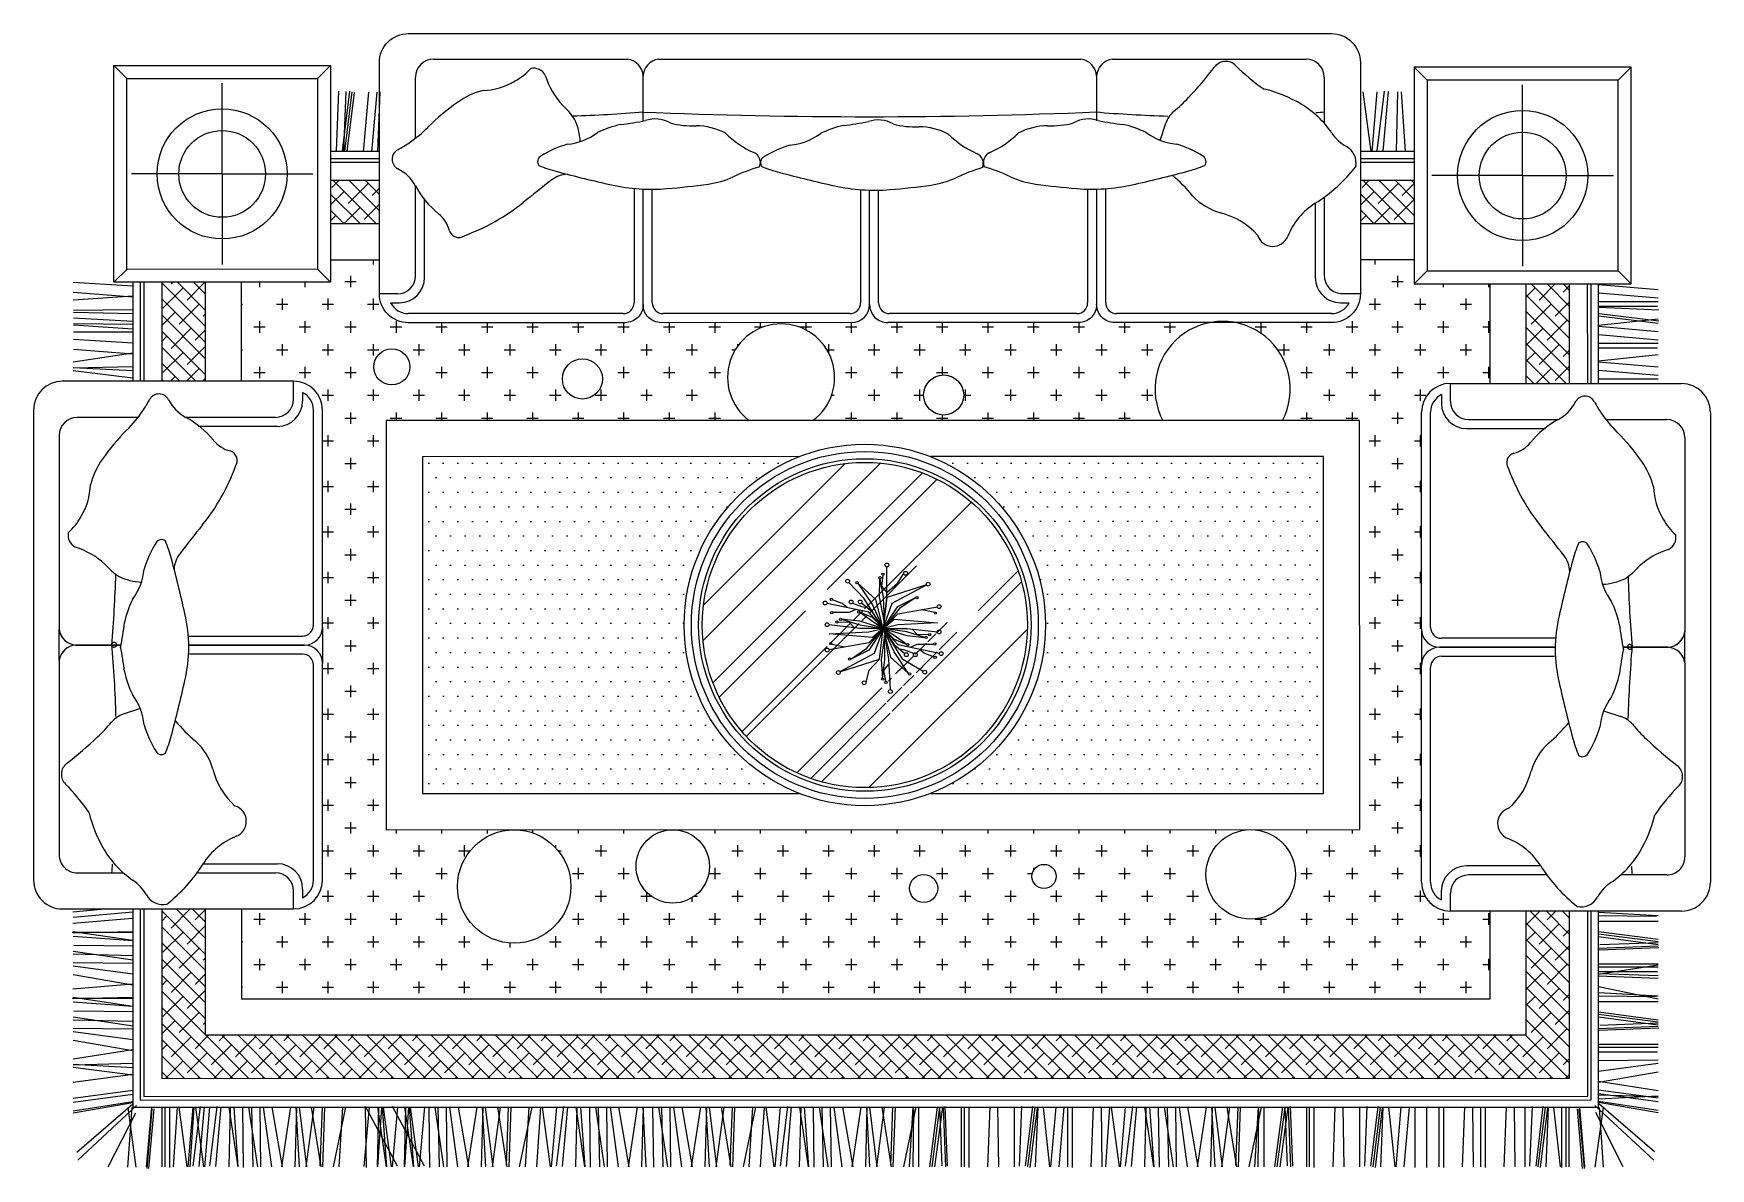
# Model space of a CAD drawing. Extents: x -4747 to 1060961, y -766984 to 396631.
# Drawn here: x 56255 to 61448, y 144908 to 148421 of the extents above; entities that cross this region are included whole.
import ezdxf

# ---------------------------------------------------------------- set-up
doc = ezdxf.new("R2010")
doc.units = 0
doc.header["$LTSCALE"] = 1000
doc.header["$MEASUREMENT"] = 0
doc.layers.add('房间家具布置', color=252, linetype='CONTINUOUS')
doc.layers.add('立面轮廓线', color=3, linetype='CONTINUOUS')
doc.styles.add('DIM_FONT', font='SIMPLEX', dxfattribs={"width": 0.7, "bigfont": 'GBCBIG'})

# ---------------------------------------------------------------- blocks, each defined once
blk = doc.blocks.new('A$C596A3981')
at = {"layer": '房间家具布置'}
h = blk.add_hatch(dxfattribs=at)
h.set_pattern_fill('ANSI38', color=256, scale=11.1, style=0)
h.set_pattern_definition([(315, (20284.6, -41810.246), (-24.92021, -24.92021), []), (225, (20284.6, -41810.246), (-74.760632, -24.92021), [88.10625, -52.86375])])
h.paths.add_polyline_path([(531.4, 2743), (397.1, 2743), (397.2, 2436.8), (531.4, 2436.8)])
h.paths.add_polyline_path([(531.6, 803.3), (397.3, 803.3), (397.4, 278.8), (4756.8, 279.1), (4756.8, 796.5), (4622.5, 796.5), (4622.5, 413.4), (531.6, 413.1)])
h.paths.add_polyline_path([(4622.4, 2430.1), (4756.6, 2430.1), (4756.6, 2737.9), (4622.3, 2738)])
h.paths.add_polyline_path([(4108.9, 3058.4), (4108.9, 2924.1), (4275.5, 2924.1), (4275.6, 3058.4)])
h.paths.add_polyline_path([(1071, 2923.9), (1071, 3058.1), (919.8, 3058.1), (919.8, 2923.9)])
h = blk.add_hatch(dxfattribs=at)
h.set_pattern_fill('CROSS', color=256, scale=11.1, style=0)
h.set_pattern_definition([(360, (20284.6, -41810.246), (70.485, -70.485), [35.2425, -105.7275]), (270, (20302.22, -41792.625), (-70.485, -70.485), [35.2425, -105.7275])])
h.paths.add_polyline_path([(4387.5, 2430.1), (4510.5, 2430.1), (4510.4, 2738), (4275.5, 2738), (4275.5, 2812.2), (4108.9, 2812.2), (4108.9, 2707.8, -0.414214), (4019.4, 2618.3), (3721.9, 2618.3, -0.502937), (3867.4, 2315.5), (4106.5, 2315.5), (4106.6, 1048.7), (3769.2, 1048.7, -0.414238), (3907.7, 910.2, -1), (3630.7, 910.2, -0.414189), (3769.2, 1048.7), (1979.4, 1048.6, -0.414238), (2093, 935, -1), (1865.9, 935, -0.414189), (1979.4, 1048.6), (1488.5, 1048.5, -0.414238), (1664.1, 872.9, -1), (1312.9, 872.9, -0.414189), (1488.5, 1048.5), (1092.2, 1048.5), (1092.1, 2315.2), (2216.4, 2315.3, -3.032417), (2413.7, 2315.3), (3497, 2315.4, -0.502937), (3642.5, 2618.3), (3348.1, 2618.3, -0.414214), (3292.1, 2674.2, -0.414214), (3236.2, 2618.3), (2645, 2618.2, -0.414214), (2589.1, 2674.1, -0.414214), (2533.1, 2618.2), (1943.8, 2618.1, -0.414214), (1887.8, 2674.1, -0.414214), (1831.9, 2618.1), (1160.6, 2618.1, -0.414214), (1071, 2707.6), (1071, 2812), (919.8, 2812), (919.8, 2743), (643.3, 2743), (643.3, 2436.9), (805.3, 2436.9, -0.414214), (894.8, 2347.4), (894.9, 1676), (894.9, 1564.1), (894.9, 892.8, -0.414214), (805.4, 803.3), (643.5, 803.3), (643.5, 525), (4510.6, 525.3), (4510.6, 796.5), (4387.4, 796.5, -0.414214), (4297.9, 886.1), (4297.9, 1557.4), (4297.9, 1669.3), (4298, 2340.6, -0.414214)])
h.paths.add_polyline_path([(2756.3, 2394.2, -1), (2880.5, 2394.2, -1)], flags=16)
h.paths.add_polyline_path([(3166.4, 904, -1), (3091.9, 904, -1)], flags=16)
h.paths.add_polyline_path([(2799.7, 866.7, -1), (2712.8, 866.7, -1)], flags=16)
h.paths.add_polyline_path([(1637.7, 2443.9, -1), (1761.9, 2443.9, -1)], flags=16)
h.paths.add_polyline_path([(1053.6, 2481.1, -1), (1165.3, 2481.1, -1)], flags=16)
h = blk.add_hatch(dxfattribs=at)
h.set_pattern_fill('DOTS', color=256, scale=721.5, style=0)
h.set_pattern_definition([(180.00472, (-9790.464, 17486.25), (-22.55059, 45.09189), [0, -45.09375])])
edge = h.paths.add_edge_path()
edge.add_line((3994.6, 2203.6), (3994.7, 1160.6))
edge.add_line((3994.7, 1160.6), (2776.4, 1160.5))
edge.add_ellipse((2574.2, 1682.2), major_axis=(-395.6, -395.6), ratio=1, start_angle=66.1824, end_angle=135.0047)
edge.add_ellipse((2574.2, 1682.2), major_axis=(-395.6, -395.6), ratio=1, start_angle=135.0047, end_angle=203.7279)
edge.add_line((2777.2, 2203.5), (3994.6, 2203.6))
edge = h.paths.add_edge_path()
edge.add_line((2372.2, 1160.5), (1204.1, 1160.4))
edge.add_line((1204.1, 1160.4), (1204, 2203.3))
edge.add_line((1204, 2203.3), (2371.2, 2203.4))
edge.add_ellipse((2574.2, 1682.2), major_axis=(395.6, -395.6), ratio=1, start_angle=156.2816, end_angle=225.0047)
edge.add_ellipse((2574.2, 1682.2), major_axis=(-395.6, -395.6), ratio=1, start_angle=315.0047, end_angle=383.827)
for p, q in [((1238.8, 3433.8), (1840.8, 3433.8)), ((1934.5, 3433.8), (3243.6, 3433.9)), ((3339.9, 3433.9), (3941, 3434)), ((288.7, 3374), (248.4, 3414.3)), ((879.5, 3374.1), (919.7, 3414.3)), ((1182.9, 3188.6), (1182.9, 3377.8)), ((1887.8, 3242.1), (1887.8, 3382.6)), ((3291.9, 3382.2), (3291.9, 3243.2)), ((3997, 3378), (3997, 3236.4)), ((4315.9, 3369), (4275.6, 3409.3)), ((4906.6, 3369), (4946.9, 3409.3)), ((288.7, 3374), (879.5, 3374.1)), ((288.7, 2783.2), (288.7, 3374)), ((584.1, 3078.6), (584.1, 3359.6)), ((879.5, 3374.1), (879.5, 2783.3)), ((938.2, 3149.8), (945.8, 3334.4)), ((957, 3149.8), (979.6, 3334.4)), ((960.8, 3149.4), (968.5, 3334)), ((964.1, 3148), (986.7, 3332.7)), ((971.5, 3148), (993.9, 3330.9)), ((1022.3, 3146.8), (1038.5, 3331.4)), ((1048, 3146.8), (1064.2, 3331.4)), ((1066, 3147.6), (1073.2, 3332.3)), ((4141.9, 3147.9), (4117, 3332.5)), ((4145, 3147.9), (4161.1, 3332.5)), ((4160.8, 3150.5), (4183.6, 3335.1)), ((4179.5, 3149.2), (4195.4, 3333.8)), ((4220.6, 3147.9), (4224.9, 3332.5)), ((4248.9, 3147.9), (4235.7, 3332.5)), ((4315.9, 3369), (4315.8, 2778.3)), ((4906.6, 3369), (4315.9, 3369)), ((4611.2, 3073.6), (4611.2, 3354.6)), ((4906.6, 2778.2), (4906.6, 3369)), ((3488.4, 3182), (3506.1, 3235.5)), ((1071, 3147.6), (919.8, 3147.6)), ((1071, 3125.3), (919.8, 3125.3)), ((4275.6, 3147.9), (4108.9, 3147.9)), ((4275.6, 3125.5), (4108.9, 3125.5)), ((584.1, 3078.6), (303.1, 3078.6)), ((584.1, 3078.6), (865.1, 3078.7)), ((584.1, 3078.6), (584.1, 2797.7)), ((1071, 3114.1), (919.8, 3114.1)), ((4275.6, 3114.3), (4108.9, 3114.3)), ((4611.2, 3073.6), (4330.2, 3073.6)), ((4611.2, 3073.6), (4611.2, 2792.6)), ((4611.2, 3073.6), (4892.2, 3073.6)), ((1071, 3058.1), (919.8, 3058.1)), ((1182.9, 2763.5), (1182.9, 3041.3)), ((1859.8, 3033.7), (1859.9, 2679.7)), ((1887.8, 2674.1), (1887.8, 3031.8)), ((1915.8, 2679.7), (1915.8, 3031.2)), ((2561.1, 3029.8), (2561.1, 2679.7)), ((2589.1, 2674.1), (2589, 3028.4)), ((2617, 2679.7), (2617, 3028.3)), ((3264.1, 3029.7), (3264.1, 2679.8)), ((3292.1, 3028.7), (3292.1, 2674.2)), ((3320.1, 2679.8), (3320.1, 3030.2)), ((4275.6, 3058.4), (4108.9, 3058.4)), ((1210.9, 2757.9), (1210.9, 3002.6)), ((3969, 2988), (3969, 2758.2)), ((3997, 3006.8), (3997, 2763.8)), ((1071, 2923.9), (919.8, 2923.9)), ((4275.5, 2924.1), (4108.9, 2924.1)), ((1071, 2812), (919.8, 2812)), ((4275.5, 2812.2), (4108.9, 2812.2)), ((4316, 2807.2), (4315.8, 2807.2)), ((288.7, 2783.2), (248.5, 2743)), ((879.5, 2783.3), (288.7, 2783.2)), ((879.5, 2783.3), (919.8, 2743)), ((4315.8, 2778.3), (4275.5, 2738)), ((4315.8, 2778.3), (4906.6, 2778.2)), ((4906.6, 2778.2), (4946.9, 2737.9)), ((307.6, 2730.9), (122.7, 2742)), ((307.6, 2697.4), (122.9, 2711.5)), ((307.6, 2743), (307.7, 2436.8)), ((330, 2743), (330, 2436.8)), ((341.2, 2743), (341.2, 2436.8)), ((397.1, 2743), (397.2, 2436.8)), ((531.4, 2743), (531.4, 2436.8)), ((643.3, 2743), (643.3, 2436.9)), ((1127, 2707.6), (1071, 2707.6)), ((4108.9, 2707.8), (4052.9, 2707.8)), ((4510.5, 2430.1), (4510.4, 2738)), ((4622.4, 2430.1), (4622.3, 2738)), ((4756.6, 2430.1), (4756.6, 2737.9)), ((4812.6, 2430.1), (4812.5, 2737.9)), ((4823.8, 2430.1), (4823.7, 2737.9)), ((4846.1, 2430.1), (4846.1, 2737.9)), ((4846.1, 2736.6), (5030.7, 2720.5)), ((4846.1, 2710.9), (5030.7, 2694.8)), ((307.6, 2700.1), (123.1, 2687.5)), ((307.6, 2658), (123.3, 2655.9)), ((307.6, 2645), (123.3, 2649.3)), ((1105.7, 2679.6), (1132.6, 2679.6)), ((4047.4, 2679.9), (4074.2, 2679.9)), ((4844.3, 2669.6), (5028.9, 2669.6)), ((4846.1, 2683.9), (5030.7, 2683.9)), ((4847.9, 2665.6), (5032.5, 2657.9)), ((307.6, 2622.2), (123.4, 2632.3)), ((307.6, 2612.1), (123.5, 2614)), ((307.7, 2598), (123.5, 2609.9)), ((1826.3, 2646.1), (1160.6, 2646.1)), ((2527.5, 2646.2), (1949.4, 2646.1)), ((3230.6, 2646.2), (2650.6, 2646.2)), ((4019.4, 2646.3), (3353.7, 2646.2)), ((4846.1, 2639.6), (5030.7, 2617)), ((4846.1, 2610), (5030.7, 2629.9)), ((4846.1, 2607.2), (5030.7, 2591.1)), ((4847.9, 2646.7), (5032.5, 2624.2)), ((307.7, 2588.2), (123.7, 2589.1)), ((307.7, 2554.7), (123.8, 2565.6)), ((4846.1, 2581.5), (5030.7, 2565.4)), ((4846.1, 2554.5), (5030.7, 2554.5)), ((307.7, 2523.8), (123, 2495.4)), ((307.7, 2521.1), (124, 2535.1)), ((4844.3, 2540.2), (5028.9, 2540.2)), ((4846.1, 2499.9), (5030.7, 2519.8)), ((4846.1, 2497.1), (5030.7, 2481)), ((307.7, 2481.8), (123, 2476.9)), ((307.7, 2468.8), (123, 2478.5)), ((307.7, 2445.9), (123, 2469)), ((4846.1, 2471.4), (5030.7, 2455.3)), ((4846.1, 2444.4), (5030.7, 2444.4)), ((805.3, 2436.9), (89.5, 2436.8)), ((805.3, 2380.9), (805.3, 2436.9)), ((833.3, 2402.2), (833.3, 2375.3)), ((4359.5, 2395.4), (4359.5, 2368.6)), ((4387.5, 2430.1), (5103.3, 2430)), ((4387.5, 2374.2), (4387.5, 2430.1)), ((0, 2347.3), (0.1, 892.7)), ((866.9, 1681.6), (866.8, 2347.4)), ((894.9, 1676), (894.8, 2347.4)), ((4297.9, 1669.3), (4298, 2340.6)), ((4325.9, 1674.9), (4326, 2340.6)), ((5192.8, 2340.5), (5192.7, 886)), ((324.3, 2324.9), (135.1, 2324.9)), ((749.4, 2325), (471.6, 2325)), ((755, 2297), (510.3, 2297)), ((4106.5, 2315.5), (1092.1, 2315.2)), ((1092.1, 2315.2), (1092.2, 1048.5)), ((4106.6, 1048.7), (4106.5, 2315.5)), ((4437.8, 2290.2), (4682.5, 2290.2)), ((4443.4, 2318.2), (4721.2, 2318.2)), ((4868.5, 2318.2), (5057.7, 2318.2)), ((79.2, 2269), (79.2, 1667)), ((5113.6, 2262.2), (5113.6, 1660.2)), ((2371.2, 2203.4), (1204, 2203.3)), ((1204, 2203.3), (1204.1, 1160.4)), ((2622.9, 2183.3), (2073.1, 1633.4)), ((2513, 2181.9), (2074.5, 1743.3)), ((3994.6, 2203.6), (2777.2, 2203.5)), ((3994.7, 1160.6), (3994.6, 2203.6)), ((2753.2, 2152.8), (2103.6, 1503.1)), ((2797.9, 2133.2), (2457.3, 1792.5)), ((2904.1, 2062.6), (2573.5, 1731.9)), ((2734.6, 1864.9), (2588.3, 1718.6)), ((2619.9, 1769.4), (2620.7, 1825.6)), ((2620.7, 1825.6), (2631, 1768.1)), ((2630.4, 1836.1), (2626.3, 1802.4)), ((2642.1, 1766.8), (2642.5, 1862.2)), ((2675.8, 1811.3), (2694.7, 1841.3)), ((3049, 1849.8), (2925.5, 1726.3)), ((2571.4, 1765.7), (2524.7, 1813.5)), ((2552.9, 1811.8), (2597.6, 1744.6)), ((2608.8, 1761.4), (2552.9, 1811.8)), ((2631.2, 1671.9), (2571.4, 1765.7)), ((2633.8, 1694.6), (2619.9, 1769.4)), ((2626.3, 1802.4), (2642.2, 1783)), ((2631, 1768.1), (2633.8, 1694.6)), ((2642.4, 1767), (2631.2, 1671.9)), ((2633.8, 1694.6), (2642.1, 1766.8)), ((2642.2, 1783.1), (2675.8, 1811.3)), ((2765.5, 1806.2), (2642.4, 1767)), ((2659.2, 1750.2), (2765.5, 1806.2)), ((2676, 1739.1), (2731.9, 1767)), ((2731.9, 1767), (2681.6, 1733.5)), ((3059.6, 1816.1), (2781.8, 1538.3)), ((2391, 1726.2), (2123.2, 1458.4)), ((2586.5, 1722.3), (2457.4, 1749)), ((2503.9, 1748.4), (2473.8, 1760.5)), ((2524.9, 1720.6), (2475.6, 1720.6)), ((2519.3, 1736.2), (2503.9, 1748.4)), ((2546.8, 1730.6), (2525.8, 1720.6)), ((2536.1, 1750.2), (2564.1, 1739)), ((2558.8, 1717.3), (2536.9, 1695.3)), ((2558.5, 1722.3), (2597.6, 1694.3)), ((2597.6, 1705.5), (2558.5, 1722.3)), ((2568.6, 1727), (2558.8, 1717.3)), ((2597.6, 1722.3), (2564.1, 1750.2)), ((2564.1, 1739), (2580.9, 1736.3)), ((2631.2, 1671.9), (2586.5, 1722.3)), ((2597.6, 1744.6), (2631.2, 1671.9)), ((2631.2, 1671.9), (2597.6, 1722.3)), ((2631.2, 1671.9), (2608.8, 1761.4)), ((2631.2, 1671.9), (2659.2, 1750.2)), ((2631.2, 1671.9), (2676, 1739.1)), ((2681.6, 1733.5), (2631.2, 1671.9)), ((2631.2, 1671.9), (2676, 1716.7)), ((2676, 1716.7), (2798.8, 1738.1)), ((2790.8, 1721.2), (2750.5, 1729.6)), ((79.2, 1573.3), (79.2, 1668.5)), ((894.9, 1676), (894.9, 1564.1)), ((2558.5, 1671.9), (2463.7, 1682.4)), ((2491, 1691.5), (2524.9, 1691.7)), ((2517, 1675.4), (2500.9, 1659.4)), ((2502.5, 1699.9), (2558.5, 1683.1)), ((2558.5, 1694.3), (2502.5, 1699.9)), ((2532, 1662.3), (2507.8, 1638.1)), ((2517.8, 1676.2), (2517, 1675.4)), ((2528.8, 1687.2), (2517.8, 1676.2)), ((2524.9, 1691.7), (2542.4, 1673.6)), ((2540.3, 1670.6), (2532, 1662.3)), ((2552.2, 1682.5), (2540.3, 1670.6)), ((2556.9, 1687.2), (2552.2, 1682.5)), ((2631.2, 1671.9), (2558.5, 1694.3)), ((2558.5, 1683.1), (2631.2, 1671.9)), ((2631.2, 1671.9), (2558.5, 1671.9)), ((2572.4, 1702.7), (2564.9, 1695.2)), ((2579.8, 1710.1), (2572.4, 1702.7)), ((2580.9, 1610.4), (2631.2, 1671.9)), ((2586.5, 1660.7), (2631.2, 1671.9)), ((2631.2, 1671.9), (2586.5, 1604.8)), ((2631.2, 1671.9), (2586.5, 1627.2)), ((3077.6, 1669.3), (2587.1, 1178.8)), ((2631.2, 1671.9), (2597.6, 1705.5)), ((2597.6, 1694.3), (2631.2, 1671.9)), ((2631.2, 1671.9), (2597.7, 1643.9)), ((2631.2, 1671.9), (2603.2, 1593.6)), ((2620, 1576.8), (2631.2, 1671.9)), ((2631.2, 1671.9), (2664.8, 1699.9)), ((2676, 1683.1), (2631.2, 1671.9)), ((2631.2, 1671.9), (2664.8, 1621.6)), ((2664.8, 1599.2), (2631.2, 1671.9)), ((2703.9, 1660.7), (2631.2, 1671.9)), ((2631.2, 1671.9), (2690.3, 1577.8)), ((2631.2, 1671.9), (2703.9, 1671.9)), ((2631.2, 1671.9), (2703.9, 1649.5)), ((2664.8, 1649.5), (2631.2, 1671.9)), ((2631.2, 1671.9), (2664.8, 1638.4)), ((2631.2, 1671.9), (2676, 1621.6)), ((2631.2, 1671.9), (2653.6, 1582.4)), ((2664.8, 1699.9), (2799, 1688.7)), ((2799, 1688.7), (2676, 1683.1)), ((2703.9, 1671.9), (2798.8, 1661.4)), ((2737.5, 1652.1), (2720.1, 1670.2)), ((2829, 1690.1), (2796.2, 1657.2)), ((4297.9, 1669.3), (4297.9, 1557.4)), ((5113.6, 1566.6), (5113.6, 1661.7)), ((270.9, 1620), (130.4, 1620)), ((130.9, 1620.2), (270, 1620.2)), ((479.3, 1648), (833.3, 1648.1)), ((838.9, 1620.1), (481.3, 1620.1)), ((484.4, 1620.1), (838.9, 1620.1)), ((2457.5, 1615.9), (2193.9, 1352.2)), ((2463.4, 1655.1), (2586.5, 1660.7)), ((2597.7, 1643.9), (2463.4, 1655.1)), ((2586.5, 1627.2), (2463.6, 1605.8)), ((2488.2, 1618.4), (2463.6, 1593.8)), ((2500.9, 1659.4), (2463.7, 1622.1)), ((2471.6, 1622.7), (2511.9, 1614.2)), ((2500, 1630.2), (2488.2, 1618.4)), ((2507, 1637.3), (2500, 1630.2)), ((2530.5, 1576.8), (2580.9, 1610.4)), ((2635.1, 1649.4), (2625.2, 1574)), ((2636.3, 1575.9), (2635.1, 1649.4)), ((2635.1, 1649.4), (2647.3, 1577.8)), ((2703.9, 1621.6), (2664.8, 1649.5)), ((2664.8, 1638.4), (2703.9, 1621.6)), ((2664.8, 1621.6), (2698.4, 1593.6)), ((2676, 1621.6), (2805, 1594.8)), ((2759.9, 1644), (2703.9, 1660.7)), ((2703.9, 1649.5), (2759.9, 1644)), ((2715.7, 1613.2), (2736.6, 1623.2)), ((2771.5, 1652.4), (2737.5, 1652.1)), ((2737.5, 1623.2), (2786.8, 1623.2)), ((2764.9, 1625.9), (2745.1, 1606.1)), ((2793.9, 1655), (2768.9, 1629.9)), ((2859.2, 1659.9), (2804.6, 1605.4)), ((4708.4, 1613.3), (4353.9, 1613.3)), ((4353.9, 1613.3), (4711.5, 1613.3)), ((4713.5, 1641.3), (4359.5, 1641.3)), ((4921.9, 1613.3), (5062.4, 1613.3)), ((5061.9, 1613.4), (4922.8, 1613.4)), ((79.2, 1572.1), (79.3, 971.1)), ((833.3, 1592.1), (483, 1592.1)), ((867, 892.8), (866.9, 1558.6)), ((894.9, 892.8), (894.9, 1564.1)), ((2463.5, 1593.8), (2207.2, 1337.5)), ((2603.2, 1593.6), (2497, 1537.6)), ((2497, 1537.6), (2620, 1576.8)), ((2586.5, 1604.8), (2530.5, 1576.8)), ((2620, 1576.8), (2586.9, 1541.1)), ((2625.2, 1574), (2629.1, 1517.9)), ((2629.1, 1517.9), (2636.3, 1575.9)), ((2631.9, 1540.7), (2647.9, 1560.1)), ((2647.3, 1577.8), (2652.8, 1482.5)), ((2653.6, 1582.4), (2709.5, 1532.1)), ((2709.5, 1532.1), (2664.8, 1599.2)), ((2698.4, 1604.8), (2681.6, 1607.6)), ((2690.3, 1577.8), (2754.8, 1538.9)), ((2700.7, 1561.7), (2695.3, 1556.3)), ((2726.3, 1593.6), (2698.4, 1604.8)), ((2725.1, 1586.1), (2701.2, 1562.2)), ((2733.7, 1594.8), (2730.5, 1591.5)), ((2745.1, 1606.1), (2733.7, 1594.8)), ((2743.1, 1607.6), (2758.5, 1595.5)), ((2761.2, 1561.9), (2745.2, 1545.9)), ((2758.5, 1595.5), (2788.6, 1583.4)), ((2798.7, 1599.5), (2761.2, 1561.9)), ((4359.5, 1585.3), (4709.8, 1585.3)), ((5113.6, 1565.4), (5113.5, 964.3)), ((2586.9, 1541.1), (2576.9, 1505.5)), ((2639.4, 1507.9), (2633.4, 1541.3)), ((2657, 1518), (2647.7, 1508.7)), ((2676.9, 1537.9), (2669.6, 1530.6)), ((2683.6, 1544.6), (2676.9, 1537.9)), ((2684.8, 1545.8), (2683.6, 1544.6)), ((2695.3, 1556.3), (2684.8, 1545.8)), ((2706.2, 1506.9), (2693.8, 1494.5)), ((2725.5, 1526.2), (2706.2, 1506.9)), ((2744.5, 1545.2), (2733.4, 1534.2)), ((2772.2, 1528.7), (2733.8, 1490.3)), ((2745.2, 1545.9), (2744.5, 1545.2)), ((2781.8, 1538.3), (2772.2, 1528.7)), ((4297.9, 886.1), (4297.9, 1557.4)), ((4325.8, 886.1), (4325.9, 1551.8)), ((2626.9, 1487.9), (2363.8, 1224.7)), ((2688.8, 1489.5), (2651.1, 1451.8)), ((2710.3, 1466.8), (2659.1, 1415.6)), ((2733.8, 1490.3), (2715.2, 1471.7)), ((331.2, 1423.7), (277.7, 1406)), ((2639.1, 1439.8), (2406.7, 1207.4)), ((2652.9, 1409.4), (2440.3, 1196.8)), ((2651.1, 1451.8), (2643.3, 1444)), ((4861.6, 1416.9), (4915.1, 1399.2)), ((1204.1, 1160.4), (2372.2, 1160.5)), ((2776.4, 1160.5), (3994.7, 1160.6)), ((1092.2, 1048.5), (4106.6, 1048.7)), ((525.3, 943.1), (755.1, 943.2)), ((4667.5, 936.4), (4437.7, 936.4)), ((135.2, 915.1), (276.8, 915.1)), ((506.4, 915.2), (749.5, 915.2)), ((4686.4, 908.4), (4443.3, 908.4)), ((5057.6, 908.4), (4916, 908.4)), ((805.4, 803.3), (805.4, 859.2)), ((833.4, 864.8), (833.4, 838)), ((4359.4, 858.1), (4359.4, 831.2)), ((4387.4, 796.5), (4387.4, 852.5)), ((89.6, 803.2), (805.4, 803.3)), ((230.7, 803.3), (121.9, 793.8)), ((307.8, 792.8), (123.2, 776.6)), ((307.8, 803.3), (307.8, 189.3)), ((330.2, 803.3), (330.2, 211.7)), ((341.4, 803.3), (341.4, 222.9)), ((397.3, 803.3), (397.4, 278.8)), ((531.6, 803.3), (531.6, 413.1)), ((643.5, 803.3), (643.5, 525)), ((5103.2, 796.5), (4387.4, 796.5)), ((4510.6, 525.3), (4510.6, 796.5)), ((4622.5, 413.4), (4622.5, 796.5)), ((4756.8, 279.1), (4756.8, 796.5)), ((4812.7, 223.2), (4812.7, 796.5)), ((4823.9, 212), (4823.9, 796.5)), ((4846.3, 189.6), (4846.3, 796.5)), ((4846.3, 793.8), (5030.9, 782.6)), ((4846.3, 783.2), (5025.2, 781.2)), ((307.8, 730.1), (119.8, 730.1)), ((306.5, 774), (121.9, 758)), ((307.8, 732.9), (123.2, 728.6)), ((307.8, 705.3), (123.2, 732.4)), ((4846.3, 765.2), (5030.9, 765.2)), ((5030.9, 708.2), (4846.3, 732.8)), ((307.8, 704.6), (123.2, 717.8)), ((309.1, 688), (124.5, 690.2)), ((5030.9, 701), (4846.3, 725.6)), ((5030.9, 692.1), (4846.3, 716.7)), ((4846.3, 682), (5030.9, 689.3)), ((4848.1, 676.7), (5032.7, 683.9)), ((4849.8, 692.7), (5030.9, 699.8)), ((307.8, 644.5), (123.2, 671.6)), ((307.8, 658.6), (123.2, 662.9)), ((307.8, 634.7), (123.2, 636.9)), ((307.8, 601.2), (123.2, 626.1)), ((4846.3, 633), (5030.9, 633)), ((4846.3, 601.3), (5030.9, 630.4)), ((4846.3, 624.1), (5030.9, 624.1)), ((307.8, 567.6), (123.2, 599.6)), ((4844.5, 609.8), (5029.1, 609.8)), ((4846.3, 595.8), (5030.9, 589.4)), ((4850.1, 603.4), (5030.9, 597.1)), ((307.8, 526.5), (119.9, 526.5)), ((306.5, 570.5), (121.9, 554.5)), ((307.8, 529.3), (123.2, 525.1)), ((307.8, 501.7), (123.2, 528.9)), ((643.5, 525), (4510.6, 525.3)), ((4846.3, 563), (5030.9, 524.7)), ((4846.3, 545.1), (5030.9, 533.8)), ((4846.3, 534.4), (5025.3, 532.5)), ((307.8, 501), (123.2, 514.2)), ((307.8, 440.9), (123.2, 468.1)), ((309.1, 484.4), (124.5, 486.7)), ((4846.3, 516.4), (5030.9, 516.4)), ((5030.9, 459.4), (4846.3, 484)), ((5030.9, 452.3), (4846.3, 476.9)), ((5030.9, 443.3), (4846.3, 468)), ((307.8, 455), (123.2, 459.3)), ((307.8, 431.1), (123.2, 433.3)), ((307.8, 397.6), (123.2, 422.5)), ((4846.3, 433.3), (5030.9, 440.5)), ((4848.1, 427.9), (5032.7, 435.2)), ((4849.9, 444), (5030.9, 451.1)), ((307.8, 364.1), (123.2, 396)), ((307.8, 366.8), (123.2, 338.3)), ((531.6, 413.1), (4622.5, 413.4)), ((4846.3, 384.2), (5030.9, 384.2)), ((4846.3, 375.3), (5030.9, 375.3)), ((307.8, 324.7), (123.2, 319.8)), ((307.8, 311.7), (123.2, 321.4)), ((307.8, 288.9), (123.2, 312)), ((4844.5, 361), (5029.1, 361)), ((4846.3, 334.4), (5030.9, 336.6)), ((4846.3, 300.9), (5030.9, 325.8)), ((307.8, 290.6), (123.2, 266.3)), ((397.4, 278.8), (4756.8, 279.1)), ((4846.3, 267.3), (5030.9, 299.3)), ((4846.3, 270.1), (5030.9, 241.6)), ((123.2, 217.1), (307.8, 242)), ((123.2, 205.4), (307.8, 230.3)), ((330.2, 211.7), (4823.9, 212)), ((341.4, 222.9), (4812.7, 223.2)), ((5030.9, 217.5), (4846.3, 242.4)), ((5030.9, 205.8), (4846.3, 230.7)), ((4846.3, 228), (5030.9, 223.1)), ((4846.3, 215), (5030.9, 224.7)), ((123.2, 178.6), (307.8, 207.2)), ((123.2, 171.9), (307.8, 203.9)), ((134.4, 50.8), (307.1, 199.5)), ((137, 25.5), (319, 194.5)), ((231.2, 4.7), (316.3, 172.4)), ((292.3, 3.7), (305, 188.3)), ((317.9, 3.7), (293, 188.3)), ((307.8, 189.3), (4846.3, 189.6)), ((350.1, 4.7), (366.3, 189.3)), ((350.1, 4.7), (366.3, 189.3)), ((351.7, 0), (367.8, 184.6)), ((351.7, 0), (367.8, 184.6)), ((357.3, 0), (373.4, 184.6)), ((357.3, 0), (373.4, 184.6)), ((398.8, 4.7), (398.8, 189.3)), ((398.8, 4.7), (398.8, 189.3)), ((407.7, 4.7), (407.7, 189.3)), ((407.7, 4.7), (407.7, 189.3)), ((422, 2.9), (422, 187.5)), ((422, 2.9), (422, 187.5)), ((433.2, 4.7), (445.9, 189.3)), ((475.5, 4.7), (450.6, 189.3)), ((478.6, 4.7), (494.8, 189.3)), ((484.7, 4.7), (497.4, 189.3)), ((494.5, 7.3), (517.3, 191.9)), ((527.1, 4.7), (502.2, 189.3)), ((513.2, 6), (529.1, 190.6)), ((530.2, 4.7), (546.3, 189.3)), ((546, 7.3), (568.8, 191.9)), ((564.7, 6), (580.6, 190.6)), ((605.8, 4.7), (610.1, 189.3)), ((633.5, 4.7), (606.3, 189.3)), ((634.1, 4.7), (620.9, 189.3)), ((650.7, 3.4), (648.5, 188)), ((694.3, 4.7), (667.1, 189.3)), ((680.1, 4.7), (675.8, 189.3)), ((704, 4.7), (701.8, 189.3)), ((737.5, 4.7), (712.6, 189.3)), ((771.1, 4.7), (739.1, 189.3)), ((768.4, 4.7), (796.8, 189.3)), ((810.4, 4.7), (815.3, 189.3)), ((823.4, 4.7), (813.7, 189.3)), ((846.3, 4.7), (823.1, 189.3)), ((844.5, 4.7), (868.8, 189.3)), ((890.2, 4.7), (861.1, 189.3)), ((888.1, 8.5), (894.4, 189.3)), ((895.7, 4.7), (902.1, 189.3)), ((928.5, 4.7), (966.8, 189.3)), ((946.4, 4.7), (957.6, 189.3)), ((1024.2, 6), (1040.2, 190.7)), ((1127.4, 7.4), (1028.3, 192)), ((1030.7, 3.4), (1028.5, 188)), ((1065.4, 4.7), (1069.6, 189.3)), ((1093, 4.7), (1065.8, 189.3)), ((1066.2, 4.7), (1078.9, 189.3)), ((1093.7, 4.7), (1080.4, 189.3)), ((1108.5, 4.7), (1083.6, 189.3)), ((1111.6, 4.7), (1127.8, 189.3)), ((1211.1, 7.4), (1112, 192)), ((1149, 4.7), (1153.2, 189.4)), ((1176.6, 4.7), (1149.4, 189.4)), ((1149.8, 4.7), (1162.5, 189.4)), ((1177.3, 4.7), (1164.1, 189.4)), ((1192.1, 4.7), (1167.2, 189.4)), ((1195.2, 4.7), (1211.4, 189.4)), ((1227.5, 3.4), (1225.3, 188)), ((1271, 4.7), (1243.9, 189.4)), ((1256.9, 4.7), (1252.6, 189.4)), ((1280.8, 4.7), (1278.6, 189.4)), ((1314.3, 4.7), (1289.4, 189.4)), ((1347.9, 4.8), (1315.9, 189.4)), ((1345.2, 4.8), (1373.6, 189.4)), ((1387.2, 4.8), (1392.1, 189.4)), ((1400.2, 4.8), (1390.5, 189.4)), ((1423.1, 4.8), (1399.9, 189.4)), ((1421.3, 4.8), (1445.6, 189.4)), ((1467, 4.8), (1437.9, 189.4)), ((1464.9, 8.6), (1471.2, 189.4)), ((1472.5, 4.8), (1478.9, 189.4)), ((1505.3, 4.8), (1543.6, 189.4)), ((1523.2, 4.8), (1534.4, 189.4)), ((1558.4, 4.8), (1571.2, 189.4)), ((1600.8, 4.8), (1575.9, 189.4)), ((1603.9, 4.8), (1620.1, 189.4)), ((1619.7, 7.4), (1642.5, 192)), ((1638.4, 6.1), (1654.4, 190.7)), ((1679.6, 4.8), (1683.8, 189.4)), ((1707.2, 4.8), (1680, 189.4)), ((1707.9, 4.8), (1694.6, 189.4)), ((1724.5, 3.5), (1722.2, 188.1)), ((1768, 4.8), (1740.8, 189.4)), ((1753.9, 4.8), (1749.5, 189.4)), ((1777.8, 4.8), (1775.5, 189.4)), ((1811.2, 4.8), (1786.4, 189.4)), ((1844.8, 4.8), (1812.8, 189.4)), ((1842.1, 4.8), (1870.5, 189.4)), ((1884.1, 4.8), (1889.1, 189.4)), ((1897.2, 4.8), (1887.4, 189.4)), ((1920.4, 3.5), (1918.1, 188.1)), ((1963.9, 4.8), (1936.7, 189.4)), ((1949.8, 4.8), (1945.4, 189.4)), ((1973.7, 4.8), (1971.4, 189.4)), ((2007.2, 4.8), (1982.3, 189.4)), ((2040.7, 4.8), (2008.7, 189.4)), ((2038, 4.8), (2066.4, 189.4)), ((2080.1, 4.8), (2085, 189.4)), ((2093.1, 4.8), (2083.3, 189.4)), ((2115.9, 4.8), (2092.8, 189.4)), ((2114.2, 4.8), (2138.5, 189.4)), ((2159.9, 4.8), (2130.8, 189.4)), ((2157.7, 8.6), (2164, 189.4)), ((2165.3, 4.8), (2171.8, 189.4)), ((2198.2, 4.8), (2236.5, 189.4)), ((2216, 4.8), (2227.3, 189.4)), ((2251.3, 4.8), (2264, 189.4)), ((2293.7, 4.8), (2268.8, 189.4)), ((2296.8, 4.8), (2312.9, 189.4)), ((2312.6, 7.5), (2335.4, 192.1)), ((2331.3, 6.1), (2347.2, 190.8)), ((2372.4, 4.8), (2376.7, 189.5)), ((2400.1, 4.8), (2372.9, 189.5)), ((2400.7, 4.8), (2387.5, 189.5)), ((2417.3, 3.5), (2415.1, 188.1)), ((2460.8, 4.8), (2433.6, 189.5)), ((2446.7, 4.8), (2442.4, 189.5)), ((2470.6, 4.8), (2468.4, 189.5)), ((2504.1, 4.8), (2479.2, 189.5)), ((2537.7, 4.8), (2505.7, 189.5)), ((2535, 4.8), (2563.4, 189.5)), ((2577, 4.9), (2581.9, 189.5)), ((2590, 4.9), (2580.3, 189.5)), ((2612.9, 4.9), (2589.7, 189.5)), ((2611.1, 4.9), (2635.4, 189.5)), ((2656.8, 4.9), (2627.7, 189.5)), ((2654.6, 8.7), (2660.9, 189.5)), ((2662.3, 4.9), (2668.7, 189.5)), ((2695.1, 4.9), (2733.4, 189.5)), ((2713, 4.9), (2724.2, 189.5)), ((2723.6, 4.9), (2725.6, 183.9)), ((2741.7, 4.9), (2741.6, 189.5)), ((2798.7, 189.5), (2774, 4.9)), ((2805.8, 189.5), (2781.2, 4.9)), ((2814.7, 189.5), (2790.1, 4.9)), ((2814.1, 8.4), (2807, 189.5)), ((2824.8, 4.9), (2817.5, 189.5)), ((2830.2, 6.7), (2822.9, 191.3)), ((2873.8, 4.9), (2873.8, 189.5)), ((2882.8, 4.9), (2882.8, 189.5)), ((2897.1, 3.1), (2897, 187.7)), ((2955.1, 4.9), (2962.3, 189.5)), ((2989.1, 4.9), (2986.6, 189.5)), ((3038.2, 4.9), (3038.2, 189.5)), ((3053.1, 6.7), (3060.8, 191.3)), ((3071.9, 6.7), (3094.5, 191.3)), ((3079.1, 4.9), (3101.6, 189.5)), ((3086.2, 3.1), (3108.8, 187.7)), ((3103.1, 4.9), (3110.8, 189.5)), ((3147.4, 4.9), (3127.5, 189.5)), ((3150.1, 4.9), (3166.3, 189.5)), ((3175.9, 4.9), (3192, 189.5)), ((3202.9, 4.9), (3202.9, 189.5)), ((3217.2, 3.1), (3217.2, 187.7)), ((3275.2, 4.9), (3282.4, 189.5)), ((3309.3, 4.9), (3306.8, 189.5)), ((3320.2, 4.9), (3333, 189.5)), ((3362.6, 4.9), (3337.7, 189.5)), ((3365.7, 4.9), (3381.9, 189.5)), ((3381.5, 7.5), (3404.3, 192.2)), ((3400.2, 6.2), (3416.2, 190.8)), ((3441.4, 4.9), (3445.6, 189.5)), ((3469, 4.9), (3441.8, 189.5)), ((3469.7, 4.9), (3456.4, 189.5)), ((3486.3, 3.6), (3484, 188.2)), ((3529.8, 4.9), (3502.6, 189.5)), ((3515.7, 4.9), (3511.3, 189.5)), ((3539.6, 4.9), (3537.3, 189.5)), ((3573.1, 4.9), (3548.2, 189.5)), ((3606.6, 4.9), (3574.6, 189.6)), ((3603.9, 4.9), (3632.3, 189.6)), ((3645.9, 4.9), (3650.9, 189.6)), ((3659, 4.9), (3649.2, 189.6)), ((3681.8, 4.9), (3658.7, 189.6)), ((3680, 4.9), (3704.4, 189.6)), ((3725.8, 4.9), (3696.7, 189.6)), ((3723.6, 8.7), (3729.9, 189.6)), ((3731.2, 4.9), (3737.6, 189.6)), ((3764.1, 5), (3802.4, 189.6)), ((3781.9, 5), (3793.2, 189.6)), ((3792.6, 5), (3794.5, 183.9)), ((3810.6, 5), (3810.6, 189.6)), ((3867.6, 189.6), (3843, 5)), ((3874.8, 189.6), (3850.1, 5)), ((3883.7, 189.6), (3859.1, 5)), ((3883, 8.5), (3875.9, 189.6)), ((3893.8, 5), (3886.5, 189.6)), ((3899.1, 6.7), (3891.9, 191.4)), ((3942.8, 5), (3942.8, 189.6)), ((3951.7, 5), (3951.7, 189.6)), ((3966, 3.2), (3966, 187.8)), ((4024, 5), (4031.2, 189.6)), ((4058.1, 5), (4055.6, 189.6)), ((4107.2, 5), (4107.2, 189.6)), ((4122.1, 6.8), (4129.7, 191.4)), ((4140.9, 6.8), (4163.5, 191.4)), ((4148, 5), (4170.6, 189.6)), ((4155.2, 3.2), (4177.7, 187.8)), ((4172.1, 5), (4179.8, 189.6)), ((4216.4, 5), (4196.5, 189.6)), ((4219.1, 5), (4235.3, 189.6)), ((4244.8, 5), (4261, 189.6)), ((4278.1, 3.2), (4278.1, 187.8)), ((4315, 3.2), (4315, 187.8)), ((4352.7, 5), (4352.7, 189.6)), ((4367, 3.2), (4367, 187.8)), ((4425, 5), (4432.2, 189.6)), ((4459, 5), (4456.5, 189.6)), ((4481.9, 5), (4481.8, 189.6)), ((4496.1, 3.2), (4496.1, 187.8)), ((4554.2, 5), (4561.3, 189.6)), ((4588.2, 5), (4585.7, 189.6)), ((4618.9, 5), (4618.9, 189.6)), ((4633.8, 6.8), (4641.5, 191.4)), ((4652.6, 6.8), (4675.2, 191.4)), ((4659.8, 5), (4682.4, 189.6)), ((4666.9, 3.2), (4689.5, 187.8)), ((4683.8, 5), (4691.5, 189.6)), ((4728.1, 5), (4708.2, 189.6)), ((4732.2, 3.2), (4732.2, 187.8)), ((4732.2, 3.2), (4732.2, 187.8)), ((4746.5, 5), (4746.5, 189.6)), ((4746.5, 5), (4746.5, 189.6)), ((4755.4, 5), (4755.4, 189.6)), ((4755.4, 5), (4755.4, 189.6)), ((4796.9, 0.3), (4780.7, 185)), ((4796.9, 0.3), (4780.7, 185)), ((4802.5, 0.3), (4786.3, 185)), ((4802.5, 0.3), (4786.3, 185)), ((4804.1, 5), (4787.9, 189.6)), ((4804.1, 5), (4787.9, 189.6)), ((5017.1, 25.9), (4835.1, 194.8)), ((4836.3, 4.1), (4861.2, 188.7)), ((4923, 5.1), (4837.9, 172.7)), ((5030.9, 179), (4846.3, 207.6)), ((5030.9, 172.2), (4846.3, 204.2)), ((5019.8, 51.2), (4847.1, 199.9)), ((4861.9, 4.1), (4849.1, 188.7))]:
    blk.add_line(p, q, dxfattribs=at)
blk.add_lwpolyline([(2533.1, 2618.2), (1943.8, 2618.1, -0.414214), (1887.8, 2674.1, -0.414214), (1831.9, 2618.1), (1160.6, 2618.1, -0.414214), (1071, 2707.6), (1071, 3423.4, -0.414214), (1160.5, 3512.9), (4019.3, 3513.1, -0.414214), (4108.8, 3423.6), (4108.9, 2707.8, -0.414214), (4019.4, 2618.3), (3348.1, 2618.3, -0.414214), (3292.1, 2674.2, -0.414214), (3236.2, 2618.3), (2645, 2618.2)], format="xyb", dxfattribs=at)
for points in [[(248.4, 3414.3), (919.7, 3414.3), (919.8, 2743), (248.5, 2743)], [(4946.9, 3409.3), (4275.6, 3409.3), (4275.5, 2738), (4946.9, 2737.9)]]:
    blk.add_lwpolyline(points, close=True, dxfattribs=at)
for centre, radius in [((584.1, 3078.6), 201.4), ((4611.2, 3073.6), 201.4), ((584.1, 3078.6), 134.3), ((4611.2, 3073.6), 134.3), ((1109.4, 2481.1), 55.9), ((1699.8, 2443.9), 62.1), ((2818.4, 2394.2), 62.1), ((2574.2, 1682.2), 559.4), ((2574.2, 1682.2), 537.1), ((2574.2, 1682.2), 514.7), ((2574.2, 1682.2), 503.5), ((2642.5, 1868.1), 5.91), ((2520.8, 1818), 5.91), ((2621.1, 1829), 3.47), ((2630.8, 1839.6), 3.47), ((2700.5, 1842.3), 5.91), ((2549.7, 1813.2), 3.47), ((2735.4, 1767), 3.47), ((2770.2, 1808.6), 5.91), ((2451.6, 1750.3), 5.91), ((2470.2, 1761.5), 3.78), ((2471.8, 1720.4), 3.95), ((2531.7, 1753.6), 5.91), ((2555, 1722.3), 3.47), ((2559.7, 1753.7), 5.91), ((2793.2, 1719.2), 3.08), ((2804.6, 1739.1), 5.91), ((2457.8, 1683.1), 5.91), ((2487.5, 1691.5), 3.47), ((2499.1, 1699.9), 3.47), ((2804.6, 1660.7), 5.91), ((2457.8, 1604.8), 5.91), ((2469.3, 1624.6), 3.08), ((2707.4, 1621.6), 3.47), ((2763.3, 1643.9), 3.47), ((2774.9, 1652.4), 3.47), ((2790.7, 1623.4), 3.95), ((2527.1, 1576.8), 3.47), ((2702.7, 1590.2), 5.91), ((2730.7, 1590.2), 5.91), ((2792.2, 1582.3), 3.78), ((2810.8, 1593.6), 5.91), ((2492.2, 1535.2), 5.91), ((2572.2, 1503.1), 5.91), ((2629.7, 1514.5), 3.47), ((2639.9, 1504.5), 3.47), ((2712.7, 1530.7), 3.47), ((2760, 1536), 5.91), ((2653.2, 1476.6), 5.91), ((1488.5, 872.9), 175.6), ((1979.5, 935), 113.6), ((3769.2, 910.2), 138.5), ((3129.1, 904), 37.3), ((2756.3, 866.7), 43.5)]:
    blk.add_circle(centre, radius, dxfattribs=at)
for centre, radius, start, end in [((1238.8, 3377.8), 55.9, 90.0047, 180.0047), ((1831.9, 3378.6), 55.9, 3.5252, 80.8914), ((1943.6, 3378.6), 55.9, 99.3864, 176.2177), ((3236.1, 3378.5), 55.9, 3.8349, 82.3183), ((3347.7, 3378.5), 55.9, 98.0071, 176.2177), ((3941, 3378), 55.9, 0.0047, 90.0047), ((1408.9, 3519.7), 173.9, 298.2076, 318.8674), ((1547.8, 3364.9), 41.2, 26.3336, 101.1516), ((1820.7, 3458), 247.6, 197.5956, 222.1009), ((2623.9, 4215.1), 1310.6, 316.607, 322.1354), ((3692, 3384.7), 42.3, 44.6484, 142.1354), ((4121.8, 3809.3), 561.9, 224.6484, 236.3901), ((1456.8, 3094.4), 251.1, 105.1231, 124.9828), ((1385.1, 3540.3), 203.6, 271.7427, 301.3649), ((3711.3, 2934.2), 419.1, 59.2969, 76.2696), ((1701.5, 2744.6), 678, 124.9828, 135.0679), ((1505, 3138.8), 202.3, 32.6053, 49.2669), ((3169.3, 3699.6), 560.2, 310.137, 316.607), ((3772.6, 3037.4), 299.1, 34.0252, 59.2969), ((930.6, 3513.8), 411.1, 304.5083, 315.0679), ((1539.3, 7551), 4294.8, 271.7322, 274.654), ((1517.5, 3171.3), 175.5, 2.4672, 25.8295), ((1877.8, 2946), 291.5, 101.8217, 116.7124), ((1701.8, 4206.9), 982.5, 276.7985, 281.3543), ((2582.9, 20234.2), 16978.5, 267.64173, 272.39383), ((1925.4, 3153.9), 94.7, 60.7882, 108.6023), ((2038.5, 3476.1), 248.7, 254.4083, 273.1236), ((2049.7, 3027.7), 200, 62.3127, 89.345), ((2567.9, 2943), 291.5, 101.8217, 116.7124), ((2391.8, 4203.9), 982.5, 276.7985, 281.3543), ((2615.5, 3150.9), 94.7, 60.7882, 108.6023), ((2728.5, 3473.1), 248.7, 254.4083, 273.1236), ((2739.8, 3024.7), 200, 62.3127, 89.345), ((3142.4, 3027.8), 200, 90.6645, 117.6967), ((3153.6, 3476.2), 248.7, 266.8858, 285.6011), ((3266.7, 3154), 94.7, 71.4071, 119.2212), ((3640.4, 7537.2), 4281.3, 265.2904, 268.2911), ((3490.1, 4207), 982.5, 258.6552, 263.2109), ((3314.3, 2946.1), 291.5, 63.297, 78.1878), ((3581.6, 3210.5), 79.5, 130.137, 161.7234), ((3640.4, 7537.2), 4281.3, 274.424, 274.7777), ((959.2, 3472.1), 360.5, 297.9168, 304.5083), ((1749.5, 2844.6), 339.9, 106.5443, 121.7456), ((1633.3, 3362.6), 193.1, 275.7694, 306.0071), ((2344.7, 3406.2), 285.2, 224.9139, 246.3864), ((2323.3, 3359.6), 193.1, 275.7694, 306.0071), ((3034.7, 3403.2), 285.2, 224.9139, 246.3864), ((2847.4, 3406.3), 285.2, 293.623, 315.0955), ((3558.8, 3362.7), 193.1, 234.0024, 264.24), ((3442.7, 2844.8), 339.9, 58.2638, 73.4651), ((4128.7, 3277.8), 130.6, 214.0252, 241.0395), ((1143.6, 3124.1), 33.3, 117.9168, 242.8694), ((1581.1, 3116.6), 20, 121.6635, 216.4781), ((2216.9, 3113.9), 33.9, 337.4984, 66.3864), ((2271.2, 3113.6), 20, 121.6635, 216.4781), ((2439.5, 2841.6), 339.9, 106.5443, 121.7456), ((2906.9, 3110.9), 33.9, 337.4984, 66.3864), ((2975.2, 3113.9), 33.9, 113.623, 202.5111), ((3611, 3116.8), 20, 323.5313, 58.3459), ((4037.3, 3112.7), 58.2, 348.1233, 61.0395), ((1069.6, 2979.7), 128.9, 28.4821, 62.8694), ((1745.9, 3549.4), 480.1, 247.8697, 254.9419), ((1656.6, 2993.2), 84.4, 92.2838, 127.6406), ((2582.1, 6657.8), 3698.9, 254.9419, 257.6381), ((2051.9, 3319.3), 274.8, 277.8067, 294.6186), ((2453.7, 2442.4), 689.9, 107.3394, 114.6186), ((2435.9, 3546.4), 480.1, 247.8697, 254.9419), ((3272.2, 6654.8), 3698.9, 254.9419, 257.6381), ((2741.9, 3316.4), 274.8, 277.8067, 294.6186), ((3143.8, 2439.4), 689.9, 107.3394, 114.6186), ((2738.5, 2442.4), 689.9, 65.3909, 72.67), ((3140.2, 3319.4), 274.8, 245.3909, 262.2027), ((2609.4, 6657.8), 3698.9, 282.3714, 285.0675), ((3216.5, 2701.1), 484.9, 39.7509, 50.3033), ((3446.1, 3549.6), 480.1, 285.0675, 292.1397), ((3704, 3407.7), 496.5, 302.2543, 321.8046), ((1435.6, 3178.3), 287.5, 208.4821, 230.8351), ((4891.7, -1201.6), 5381.9, 127.6406, 128.837), ((1914.1, 3609.6), 578.4, 257.6381, 274.7122), ((1766.3, 5402.3), 2377.3, 274.7122, 277.8067), ((2604.1, 3606.6), 578.4, 257.6381, 274.7122), ((2456.4, 5399.3), 2377.3, 274.7122, 277.8067), ((3425.4, 5402.5), 2377.3, 262.2027, 265.2973), ((3277.9, 3609.7), 578.4, 265.2973, 282.3714), ((1113.4, 3491.4), 643.1, 290.0785, 308.837), ((3725.4, 3135.6), 184.4, 222.4232, 254.4568), ((4083.7, 2806.1), 214.9, 122.2543, 158.2911), ((1191.8, 2879), 98.6, 15.0105, 50.8351), ((3616.9, 2729.8), 235.7, 42.6036, 75.4816), ((1316.6, 2912.4), 30.6, 195.0105, 305.1539), ((3837.9, 2904), 49.7, 197.1433, 338.2911), ((1127, 2763.5), 55.9, 270.0047, 0.0047), ((1132.6, 2757.9), 78.3, 270.0047, 0.0047), ((4019.4, 2707.8), 61.5, 0.0047, 0.0047), ((4047.4, 2758.2), 78.3, 180.0047, 270.0047), ((4052.9, 2763.8), 55.9, 180.0047, 270.0047), ((1160.6, 2707.6), 61.5, 207.0404, 270.0047), ((1826.3, 2679.7), 33.6, 270.0047, 0.0047), ((1949.4, 2679.7), 33.6, 180.0047, 270.0047), ((2527.5, 2679.7), 33.6, 270.0047, 0.0047), ((2533.1, 2674.1), 55.9, 270.0047, 0.0047), ((2645, 2674.1), 55.9, 180.0047, 270.0047), ((2650.6, 2679.7), 33.6, 180.0047, 270.0047), ((3230.6, 2679.8), 33.6, 270.0047, 0.0047), ((3353.7, 2679.8), 33.6, 180.0047, 270.0047), ((4019.4, 2707.8), 61.5, 270.0047, 332.969), ((2315, 2448.6), 165.8, 306.5067, 233.5027), ((3682.2, 2412.8), 209.3, 332.2729, 207.7365), ((89.5, 2347.3), 89.5, 90.0047, 180.0047), ((388.8, 2364.2), 33.3, 27.1401, 152.0927), ((805.3, 2347.4), 89.5, 0.0047, 90.0047), ((805.3, 2347.4), 61.5, 0.0047, 62.969), ((4387.5, 2340.6), 89.5, 89.9953, 179.9953), ((4387.5, 2340.6), 61.5, 117.031, 179.9953), ((4804, 2357.5), 33.3, 27.9073, 152.8599), ((5103.3, 2340.5), 89.5, 359.9953, 89.9953), ((-0.9, 2577.2), 411.1, 314.9415, 325.5011), ((40.8, 2548.6), 360.5, 325.5011, 332.0927), ((533.1, 2438.3), 128.9, 207.1401, 241.5273), ((749.4, 2380.9), 55.9, 270.0047, 0.0047), ((755, 2375.3), 78.3, 270.0047, 0.0047), ((4437.8, 2368.6), 78.3, 179.9953, 269.9953), ((4443.4, 2374.2), 55.9, 179.9953, 269.9953), ((4659.7, 2431.5), 128.9, 298.4727, 332.8599), ((5152, 2541.8), 360.5, 207.9073, 214.4989), ((5193.7, 2570.5), 411.1, 214.4989, 225.0585), ((135.1, 2269), 55.9, 90.0047, 180.0047), ((768.3, 1806.4), 678, 134.9415, 145.0267), ((334.6, 2072.3), 287.5, 39.1743, 61.5273), ((4858.2, 2065.5), 287.5, 118.4727, 140.8257), ((5057.7, 2262.2), 55.9, 359.9953, 89.9953), ((633.9, 2316.1), 98.6, 219.1743, 254.9989), ((4558.9, 2309.4), 98.6, 285.0011, 320.8257), ((4424.5, 1799.6), 678, 34.9733, 45.0585), ((418.6, 2051), 251.1, 145.0267, 164.8863), ((600.5, 2191.3), 30.6, 324.8555, 74.9989), ((4592.3, 2184.5), 30.6, 105.0011, 215.1445), ((4774.2, 2044.3), 251.1, 15.1137, 34.9733), ((21.5, 2394.3), 643.1, 321.1724, 339.9309), ((5171.3, 2387.6), 643.1, 200.0691, 218.8276), ((-27.4, 2122.7), 203.6, 328.6446, 358.2667), ((5220.2, 2115.9), 203.6, 181.7333, 211.3554), ((-6.8, 2098.9), 173.9, 311.142, 331.8019), ((4715.2, -1383.2), 5381.9, 141.1724, 142.3689), ((477.6, -1389.9), 5381.9, 37.6311, 38.8276), ((5199.6, 2092.2), 173.9, 208.1981, 228.858), ((148, 1960), 41.2, 168.8579, 243.6758), ((55, 1687.1), 247.6, 47.9085, 72.4138), ((668.4, 1758.4), 339.9, 148.2638, 163.4651), ((396.4, 1926.7), 20, 53.5313, 148.3459), ((-36.4, 1761.9), 480.1, 15.0675, 22.1397), ((5229.2, 1755.1), 480.1, 157.8603, 164.9325), ((4796.4, 1919.9), 20, 31.6541, 126.4687), ((4524.4, 1751.7), 339.9, 16.5349, 31.7362), ((5044.8, 1953.2), 41.2, 296.3242, 11.1421), ((374.2, 2002.8), 202.3, 220.7426, 237.4041), ((-3144.6, 925.1), 3698.9, 12.3714, 15.0675), ((519.8, 1851.3), 84.4, 142.3689, 177.7256), ((8337.4, 918.4), 3698.9, 164.9325, 167.6286), ((4673, 1844.5), 84.4, 2.2744, 37.6311), ((5137.8, 1680.3), 247.6, 107.5862, 132.0915), ((-4038, 1967.8), 4294.8, 355.3555, 358.2772), ((341.6, 1990.4), 175.5, 244.18, 267.5422), ((150.4, 1874.5), 193.1, 324.0024, 354.24), ((5042.4, 1867.8), 193.1, 185.76, 215.9976), ((4851.2, 1983.6), 175.5, 272.4578, 295.82), ((4818.6, 1996), 202.3, 302.5959, 319.2574), ((9230.8, 1961), 4294.8, 181.7228, 184.6445), ((567, 1630.1), 291.5, 153.297, 168.1878), ((45.5, 1613.9), 435.4, 346.2323, 13.7771), ((4625.8, 1623.3), 291.5, 11.8122, 26.703), ((134.7, 1676), 55.9, 187.6911, 266.1745), ((134.4, 1675.9), 55.9, 189.118, 266.4843), ((-693.9, 1805.9), 982.5, 348.6552, 353.2109), ((833.3, 1681.6), 33.6, 270.0047, 0.0047), ((838.9, 1676), 55.9, 270.0047, 0.0047), ((838.9, 1676), 55.9, 270.0047, 0.0047), ((4353.9, 1669.3), 55.9, 179.9953, 269.9953), ((4353.9, 1669.3), 55.9, 179.9953, 269.9953), ((4359.5, 1674.9), 33.6, 179.9953, 269.9953), ((5147.3, 1607.1), 435.4, 166.2229, 193.7677), ((5886.7, 1799.1), 982.5, 186.7891, 191.3448), ((5058.1, 1669.2), 55.9, 273.8255, 352.3089), ((134.6, 1564.4), 55.9, 93.7917, 172.0024), ((134.4, 1564.2), 55.9, 93.7917, 170.6231), ((249.9, 1621.1), 7.4, 188.5214, 161.0268), ((-4024, 1271), 4281.3, 1.7184, 4.7191), ((-693.9, 1421.8), 982.5, 6.7985, 11.3543), ((838.9, 1564.1), 55.9, 0.0047, 90.0047), ((838.9, 1564.1), 55.9, 0.0047, 90.0047), ((4353.9, 1557.4), 55.9, 89.9953, 179.9953), ((4353.9, 1557.4), 55.9, 89.9953, 179.9953), ((4942.9, 1614.4), 7.4, 18.9732, 351.4786), ((9216.8, 1264.3), 4281.3, 175.2809, 178.2816), ((5058.3, 1669.1), 55.9, 273.5157, 350.882), ((5058.2, 1557.6), 55.9, 7.9976, 86.2083), ((5058.4, 1557.5), 55.9, 9.3769, 86.2083), ((833.3, 1558.5), 33.6, 0.0047, 90.0047), ((4359.5, 1551.8), 33.6, 89.9953, 179.9953), ((5886.7, 1415), 982.5, 168.6457, 173.2015), ((567, 1597.8), 291.5, 191.8217, 206.7124), ((-3144.7, 2302.2), 3698.9, 344.9419, 347.6381), ((4625.8, 1591.1), 291.5, 333.2876, 348.1783), ((150.5, 1353.3), 193.1, 5.7694, 36.0071), ((8337.5, 2295.4), 3698.9, 192.3619, 195.0581), ((5042.3, 1346.5), 193.1, 143.9929, 174.2306), ((302.6, 1330.5), 79.5, 108.286, 139.8724), ((-186.5, 1742.8), 560.2, 313.4025, 319.8724), ((668.4, 1469.5), 339.9, 196.5443, 211.7456), ((812, 1695.7), 484.9, 219.7062, 230.2585), ((4380.8, 1689), 484.9, 309.7415, 320.2938), ((4524.4, 1462.7), 339.9, 328.2544, 343.4557), ((4890.2, 1323.8), 79.5, 40.1276, 71.714), ((5379.3, 1736), 560.2, 220.1276, 226.5975), ((-702.1, 2288), 1310.6, 307.8741, 313.4025), ((-36.4, 1465.9), 480.1, 337.8697, 344.9419), ((377.6, 1186.7), 184.4, 15.5527, 47.5862), ((4815.2, 1179.9), 184.4, 132.4138, 164.4473), ((5229.2, 1459.2), 480.1, 195.0581, 202.1303), ((5894.9, 2281.2), 1310.6, 226.5975, 232.1259), ((128.5, 1220.1), 42.3, 127.8741, 225.3611), ((396.4, 1301.2), 20, 211.6635, 306.4781), ((4796.4, 1294.4), 20, 233.5219, 328.3365), ((5064.3, 1213.3), 42.3, 314.6389, 52.1259), ((783.4, 1295.3), 235.7, 194.5278, 227.4058), ((4409.4, 1288.5), 235.7, 312.5942, 345.4722), ((-296.1, 790.2), 561.9, 33.6193, 45.3611), ((5488.9, 783.4), 561.9, 134.6389, 146.3807), ((579, 1200.8), 419.1, 193.7398, 210.7125), ((609.3, 1074.3), 49.7, 291.7183, 72.8662), ((4583.5, 1067.5), 49.7, 107.1338, 248.2817), ((4613.8, 1194.1), 419.1, 329.2875, 346.2602), ((475.8, 1139.5), 299.1, 210.7125, 235.9842), ((707.2, 828.5), 214.9, 111.7183, 147.7552), ((4485.6, 821.7), 214.9, 32.2448, 68.2817), ((135.2, 971.1), 55.9, 180.0047, 270.0047), ((-4024, 1271), 4281.3, 355.2317, 355.5855), ((105.5, 1208), 496.5, 308.2048, 327.7552), ((805.4, 892.8), 61.5, 270.0047, 270.0047), ((755.1, 864.8), 78.3, 0.0047, 90.0047), ((4387.4, 886), 61.5, 269.9953, 269.9953), ((4437.7, 858.1), 78.3, 89.9953, 179.9953), ((5087.3, 1201.3), 496.5, 212.2448, 231.7952), ((4717, 1132.8), 299.1, 304.0158, 329.2875), ((9216.8, 1264.3), 4281.3, 184.4145, 184.7683), ((5057.6, 964.3), 55.9, 269.9953, 359.9953), ((89.6, 892.8), 89.5, 180.0047, 270.0047), ((235.4, 783.4), 130.6, 28.9699, 55.9842), ((749.5, 859.2), 55.9, 0.0047, 90.0047), ((805.4, 892.8), 89.5, 270.0047, 0.0047), ((805.4, 892.8), 61.5, 297.0404, 0.0047), ((4387.4, 886), 89.5, 179.9953, 269.9953), ((4387.4, 886), 61.5, 179.9953, 242.9596), ((4443.3, 852.5), 55.9, 89.9953, 179.9953), ((4957.4, 776.6), 130.6, 124.0158, 151.0301), ((5103.2, 886), 89.5, 269.9953, 359.9953), ((400.6, 874.8), 58.2, 208.9699, 281.8861), ((4792.2, 868.1), 58.2, 258.1139, 331.0301)]:
    blk.add_arc(centre, radius, start, end, dxfattribs=at)
at = {"layer": '房间家具布置', "style": 'DIM_FONT', "text_generation_flag": 4, "width": 0.8, "flags": 9}
for tag in ['YSIZE', 'XSIZE']:
    blk.add_attdef(tag, (2631.2, 1904.2), '', height=0.559, rotation=180.0047, dxfattribs=at)

msp = doc.modelspace()

# ---------------------------------------------------------------- block references
at = {"layer": '立面轮廓线'}
msp.add_blockref('A$C596A3981', (56254.9, 144907.8), dxfattribs=at)

doc.saveas('drawing.dxf')
